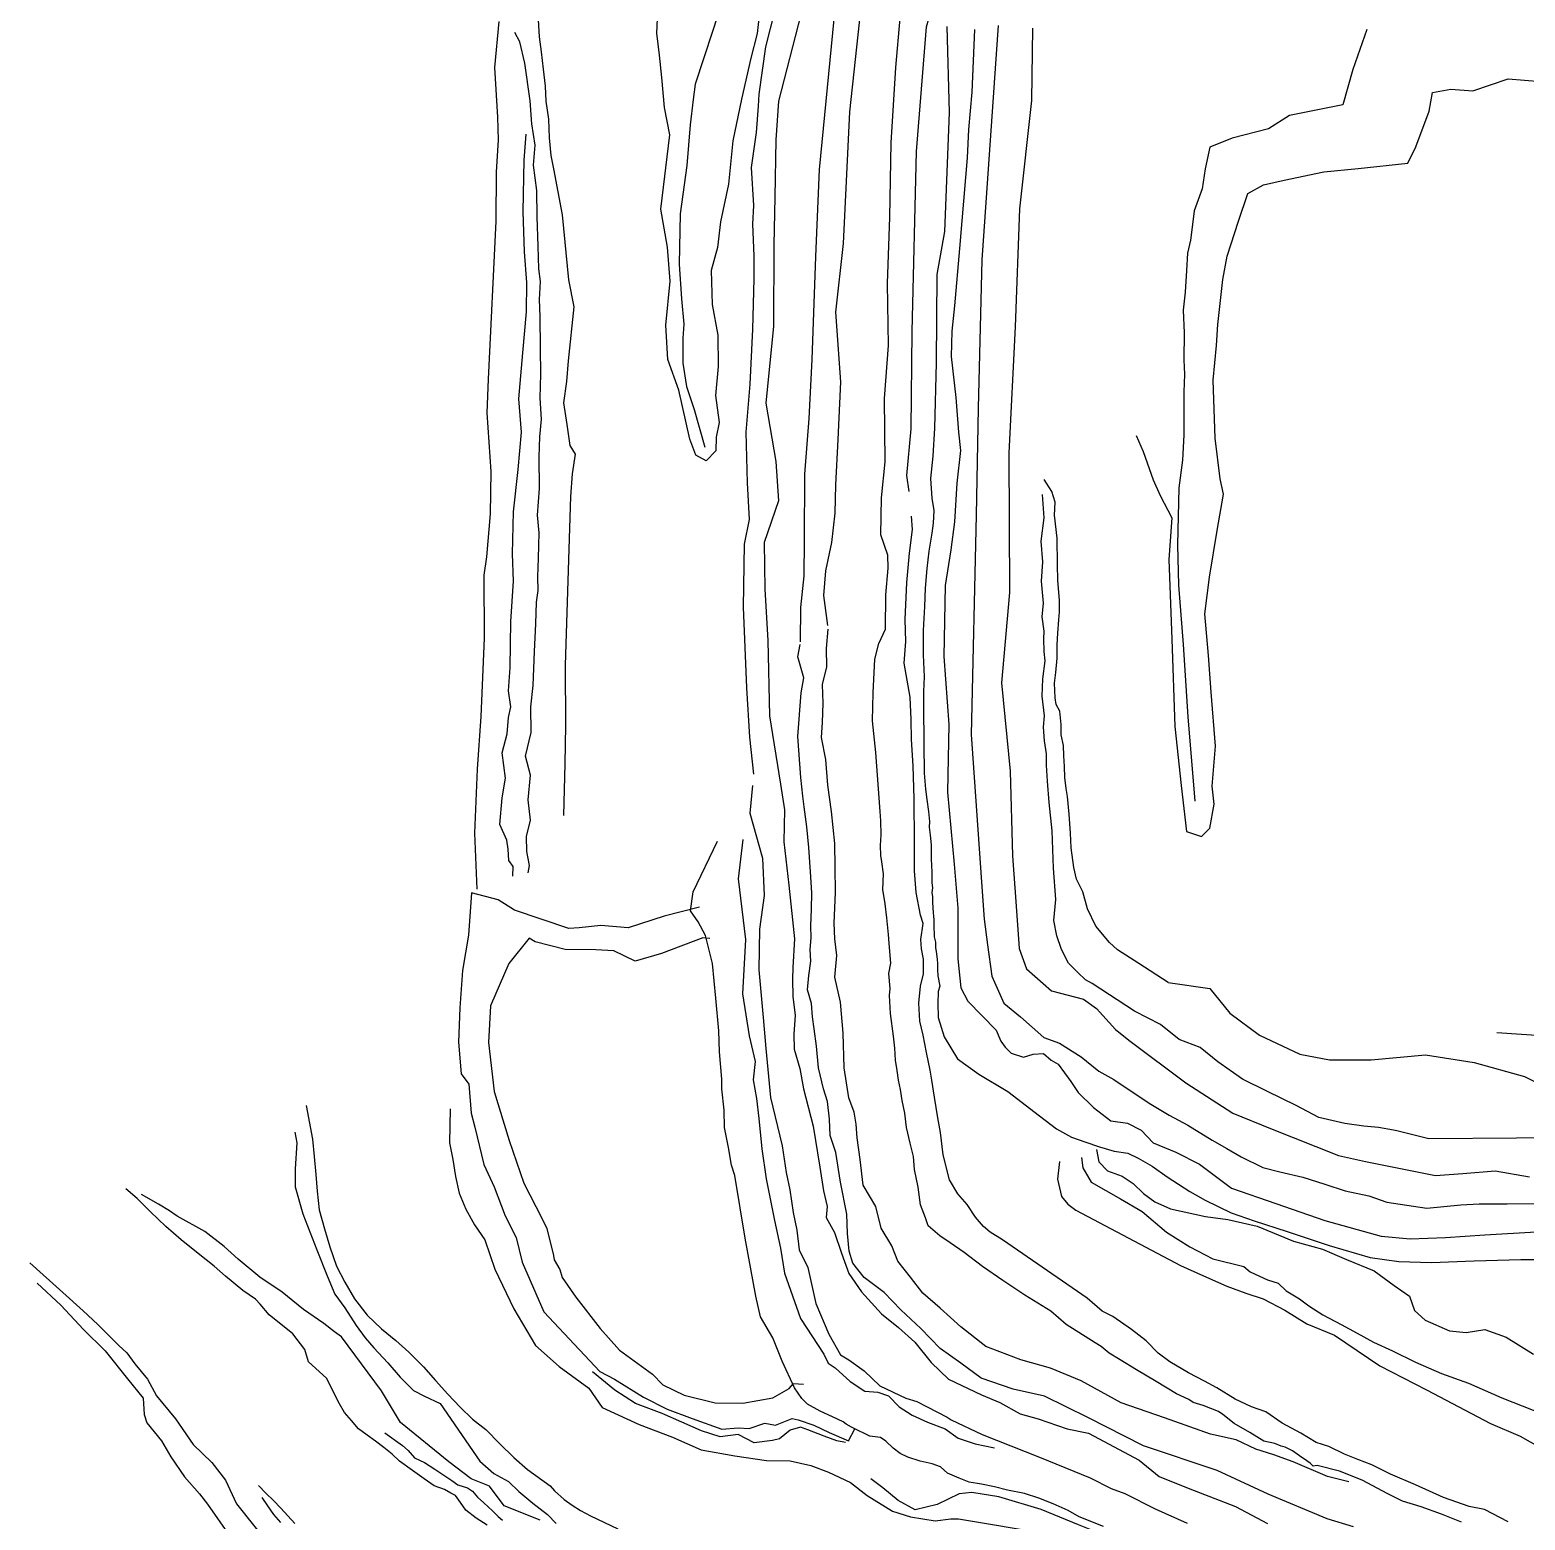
# Model space of a CAD drawing. Extents: x 73536 to 75854, y 478530 to 482386.
# Drawn here: x 74561.4 to 75006.1, y 481515.6 to 481958.7 of the extents above; entities that cross this region are included whole.
import ezdxf

# ---------------------------------------------------------------- set-up
doc = ezdxf.new("R2010")
doc.units = 0

msp = doc.modelspace()

# ---------------------------------------------------------------- linework, layer by layer
at = {"layer": 'TOPO_250913', "color": 30}
for points in [[(74822.913, 481821.458, 1671.279), (74822.211, 481826.167, 1672.224), (74823.471, 481840.048, 1672.467), (74823.788, 481868.988, 1671.625), (74825.049, 481922.507, 1670.744), (74828.044, 481959.568, 1670.458), (74834.319, 481981.877, 1671.215), (74841.133, 482005.976, 1671.062), (74852.155, 482028.669, 1671.799), (74858.206, 482032.352, 1671.764), (74870.46, 482040.84, 1671.348), (74889.14, 482051.588, 1671.849), (74897.725, 482056.384, 1671.549), (74920.355, 482064.326, 1671.725), (74942.63, 482071.906, 1671.555), (74957.298, 482074.325, 1671.344), (74971.518, 482079.874, 1671.419), (74982.429, 482083.99, 1670.477), (75000.402, 482091.556, 1671.084), (75008.59, 482093.732, 1671.372), (75011.702, 482093.74, 1671.739), (75071.977, 482099.975, 1672.784), (75126.186, 482101.593, 1671.995), (75189.231, 482108.308, 1672.1)], [(74772.632, 481983.578, 1729.804), (74764.357, 481958.18, 1728.423), (74759.288, 481942.487, 1728.425), (74758.607, 481937.99, 1728.252), (74757.766, 481930.439, 1727.401), (74756.8, 481918.353, 1726.307), (74754.75, 481904.021, 1725.397), (74754.501, 481889.051, 1724.082), (74755.138, 481878.674, 1723.092), (74755.918, 481871.142, 1722.124), (74755.586, 481866.969, 1721.701), (74755.621, 481859.56, 1721.134), (74756.674, 481852.605, 1719.857), (74758.951, 481845.793, 1719.939), (74762.145, 481834.638, 1716.679)], [(74779.812, 481976.267, 1715.168), (74777.686, 481957.593, 1715.48), (74775.769, 481950.263, 1714.985), (74773.001, 481938.117, 1715.44), (74770.486, 481925.654, 1715.462), (74769.187, 481912.777, 1715.657), (74766.832, 481901.632, 1715.514), (74765.913, 481894.002, 1715.232), (74764.057, 481887.087, 1715.394), (74764.328, 481877.058, 1714.889), (74765.988, 481867.886, 1715.067), (74766.065, 481858.63, 1715.041), (74765.339, 481849.992, 1715.281), (74766.377, 481841.973, 1715.545), (74765.471, 481837.59, 1715.815), (74765.395, 481833.511, 1715.904), (74762.477, 481830.547, 1716.023), (74759.405, 481832.274, 1716.839), (74757.643, 481836.971, 1716.898), (74754.421, 481851.536, 1718.299), (74751.084, 481860.629, 1718.966), (74750.544, 481870.91, 1720.034), (74751.838, 481883.916, 1721.644), (74750.997, 481894.046, 1723.716), (74749.026, 481905.357, 1724.344), (74751.679, 481927.492, 1727.442), (74750.162, 481935.567, 1727.855), (74749.305, 481944.469, 1728.809), (74748.663, 481951.146, 1729.622), (74747.819, 481957.698, 1730.269), (74748.263, 481966.235, 1731.23)], [(74808.951, 481969.152, 1684.548), (74805.147, 481934.27, 1684.2), (74803.249, 481895.136, 1685.878), (74800.958, 481874.709, 1685.067), (74802.498, 481854.012, 1685.495), (74801.651, 481836.923, 1685.344), (74800.982, 481823.459, 1685.524), (74800.812, 481814.985, 1685.865), (74799.83, 481806.265, 1686.527), (74797.994, 481797.846, 1686.848), (74797.461, 481790.525, 1687.548), (74798.626, 481781.575, 1687.658)], [(74776.662, 481737.351, 1714.978), (74775.486, 481748.357, 1716.156), (74774.634, 481763.074, 1715.411), (74773.649, 481787.075, 1715.197), (74773.877, 481805.77, 1715.27), (74775.397, 481813.083, 1715.019), (74774.771, 481824.02, 1715.214), (74774.42, 481839.058, 1713.819), (74775.616, 481853.34, 1714.799), (74776.413, 481869.716, 1715.028), (74776.752, 481884.621, 1714.328), (74776.765, 481891.534, 1714.917), (74776.408, 481900.906, 1713.037), (74776.667, 481906.416, 1715.004), (74775.982, 481917.8, 1715.013), (74777.481, 481928.21, 1714.981), (74778.133, 481935.988, 1714.999), (74778.286, 481939.54, 1714.557), (74780.257, 481953.635, 1714.799), (74783.058, 481964.532, 1714.709)], [(74790.527, 481776.711, 1697.84), (74790.643, 481786.923, 1698.375), (74791.666, 481796.338, 1698.588), (74791.743, 481806.785, 1698.4), (74791.907, 481826.558, 1698.045), (74793.113, 481843.103, 1698.648), (74794.021, 481860.722, 1698.678), (74795.133, 481891.258, 1698.716), (74796.183, 481917.145, 1699.039), (74800.973, 481965.875, 1699.33)], [(74694.444, 481703.215, 1742.172), (74693.718, 481719.879, 1742.586), (74694.495, 481738.903, 1743.596), (74695.649, 481754.491, 1743.943), (74696.638, 481777.798, 1743.424), (74696.519, 481796.546, 1743.995), (74697.292, 481801.995, 1743.926), (74698.341, 481814.753, 1743.339), (74698.542, 481827.401, 1743.552), (74697.427, 481844.866, 1744.007), (74697.804, 481854.859, 1743.686), (74700.07, 481901.835, 1744.827), (74700.193, 481916.386, 1745.277), (74700.796, 481926.024, 1744.875), (74700.594, 481932.729, 1745.215), (74699.701, 481947.467, 1745.052), (74700.994, 481961.193, 1744.498)], [(74712.554, 481961.653, 1729.513), (74712.872, 481956.634, 1729.098), (74713.468, 481952.189, 1728.669), (74714.083, 481947.028, 1728.16), (74714.606, 481941.931, 1727.611), (74714.872, 481937.47, 1727.405), (74715.62, 481932.147, 1726.857), (74715.794, 481926.587, 1726.291), (74716.338, 481921.333, 1725.797), (74717.082, 481917.358, 1724.682), (74719.743, 481903.717, 1723.581), (74721.556, 481884.325, 1721.345), (74723.179, 481876.337, 1720.559), (74721.493, 481860.293, 1718.94), (74720.963, 481854.118, 1718.601), (74720.137, 481847.786, 1718.131), (74721.08, 481841.383, 1717.556), (74722.024, 481835.114, 1716.945), (74723.533, 481832.567, 1716.616), (74722.629, 481826.675, 1717.116), (74722.178, 481819.962, 1717.56), (74720.548, 481769.748, 1716.047), (74720.661, 481751.859, 1716.091), (74720.474, 481740.457, 1716.136), (74720.05, 481725.054, 1716.352)], [(74790.689, 481963.206, 1699.795), (74784.055, 481937.467, 1699.594), (74783.216, 481925.973, 1699.394), (74782.956, 481908.935, 1699.451), (74782.621, 481894.811, 1699.946), (74782.525, 481870.568, 1699.938), (74780.293, 481847.704, 1699.883), (74783.206, 481830.369, 1699.098), (74784.074, 481818.662, 1698.543), (74779.753, 481806.288, 1698.977), (74779.963, 481792.417, 1698.999), (74780.833, 481777.138, 1699.348), (74781.372, 481754.774, 1699.904), (74784.617, 481734.449, 1700.813)], [(74987.146, 481514.96, 1687.455), (74981.247, 481517.36, 1687.382), (74975.146, 481519.56, 1687.089), (74969.646, 481521.26, 1686.788), (74965.212, 481523.397, 1686.68), (74957.646, 481527.46, 1686.821), (74950.846, 481530.16, 1686.614), (74944.271, 481531.811, 1686.838), (74943.058, 481531.675, 1686.93), (74942.148, 481532.513, 1687.052), (74941.123, 481533.279, 1687.051), (74939.009, 481534.728, 1686.959), (74936.905, 481536.222, 1687.177), (74934.757, 481537.34, 1687.328), (74933.512, 481537.563, 1687.34), (74931.615, 481538.357, 1687.333), (74928.361, 481539.11, 1687.547), (74924.187, 481541.613, 1687.323), (74919.567, 481544.367, 1687.269), (74916.215, 481546.992, 1687.539), (74914.906, 481547.934, 1687.543), (74910.285, 481549.726, 1688.1), (74907.395, 481550.576, 1687.381), (74906.038, 481551.515, 1687.337), (74902.368, 481553.174, 1687.449), (74896.303, 481556.781, 1687.849), (74890.509, 481560.279, 1688.085), (74885.652, 481563.313, 1688.127), (74882.343, 481565.281, 1688.069), (74879.948, 481567.181, 1688.085), (74878.248, 481568.281, 1688.096), (74869.569, 481573.783, 1688.152), (74865.048, 481577.781, 1688.185), (74857.266, 481582.467, 1687.336), (74850.716, 481586.895, 1686.994), (74844.688, 481590.988, 1686.881), (74839.279, 481595.135, 1686.315), (74835.135, 481598.003, 1685.367), (74832.036, 481600.126, 1686.251), (74828.528, 481603.128, 1686.43), (74827.785, 481605.501, 1686.569), (74826.228, 481609.342, 1686.156), (74825.583, 481614.612, 1686.328), (74824.49, 481619.882, 1686.33), (74824.191, 481623.678, 1686.399), (74823.218, 481627.685, 1686.438), (74822.137, 481632.299, 1686.141), (74821.607, 481636.605, 1685.991), (74820.854, 481640.384, 1685.807), (74820.334, 481643.685, 1686.048), (74819.72, 481646.381, 1685.914), (74819.33, 481649.309, 1685.653), (74818.87, 481652.382, 1685.452), (74818.601, 481655.881, 1685.443), (74818.203, 481659.51, 1685.429), (74817.378, 481666.267, 1685.33), (74817.041, 481671.557, 1685.306), (74817.265, 481673.703, 1685.422), (74816.856, 481678.165, 1685.831), (74817.399, 481681.222, 1686.376), (74816.903, 481687.086, 1686.28), (74816.796, 481689.708, 1686.336), (74816.234, 481694.629, 1687.406), (74815.8, 481698.864, 1686.728), (74815.106, 481703.076, 1686.438), (74815.3, 481707.804, 1686.048), (74814.737, 481711.3, 1686.447), (74814.497, 481713.201, 1686.685), (74814.391, 481716.231, 1686.373), (74814.616, 481719.385, 1686.241), (74814.418, 481723.497, 1686.208), (74814.265, 481726.273, 1686.294), (74812.987, 481743.869, 1686.802), (74812.011, 481753.292, 1686.764), (74812.144, 481761.594, 1686.571), (74812.723, 481771.539, 1686.816), (74813.909, 481776.274, 1686.622), (74815.858, 481780.52, 1686.575), (74815.907, 481790.74, 1685.751), (74816.66, 481798.604, 1686.157), (74816.598, 481802.547, 1685.789), (74814.463, 481808.548, 1685.251), (74814.706, 481819.515, 1684.846), (74815.728, 481830.238, 1685.454), (74815.584, 481849.115, 1685.142), (74816.767, 481864.843, 1684.713), (74816.404, 481883.263, 1684.414), (74817.147, 481902.979, 1684.485), (74817.5, 481925.119, 1683.829), (74818.893, 481947.525, 1684.507), (74820.255, 481962.197, 1684.264)], [(74709.628, 481708.085, 1729.481), (74709.987, 481710.204, 1729.066), (74709.188, 481714.431, 1729.106), (74709.101, 481718.826, 1729.418), (74710.285, 481723.752, 1729.192), (74709.578, 481729.766, 1728.976), (74710.294, 481737.059, 1729.149), (74708.769, 481742.723, 1728.545), (74710.513, 481749.799, 1729.966), (74710.351, 481757.418, 1729.912), (74711.056, 481763.703, 1730.068), (74711.476, 481773.844, 1730.073), (74711.844, 481782.071, 1730.663), (74712.095, 481788.566, 1730.361), (74712.51, 481792.023, 1729.982), (74712.462, 481796.09, 1730.024), (74712.609, 481801.58, 1729.884), (74712.815, 481809.169, 1729.843), (74712.334, 481814.35, 1729.988), (74712.934, 481822.336, 1730.176), (74712.852, 481831.741, 1729.777), (74713.072, 481837.671, 1729.387), (74713.583, 481842.972, 1729.103), (74713.171, 481849.224, 1729.599), (74713.344, 481856.306, 1729.297), (74713.23, 481864.072, 1729.484), (74713.136, 481873.482, 1729.725), (74712.943, 481878.492, 1730.118), (74713.243, 481883.9, 1730.764), (74712.774, 481887.648, 1730.748), (74712.57, 481894.35, 1730.829), (74712.216, 481903.108, 1731.499), (74712.204, 481910.938, 1731.315), (74711.123, 481918.49, 1731.304), (74711.701, 481924.418, 1732.307), (74710.679, 481930.699, 1732.383), (74710.173, 481937.613, 1732.454), (74708.544, 481948.814, 1733.121), (74707.07, 481955.076, 1734.38), (74705.641, 481957.941, 1734.605)], [(74834.055, 481959.686, 1670.266), (74834.745, 481934.127, 1669.767), (74833.395, 481898.689, 1669.161), (74831.083, 481885.963, 1670.029), (74830.959, 481859.674, 1669.982), (74830.394, 481840.237, 1669.754), (74829.962, 481831.977, 1669.592), (74829.279, 481825.329, 1669.778), (74829.64, 481819.47, 1670.616), (74830.209, 481815.741, 1671.824), (74830.007, 481812.039, 1671.496), (74829.587, 481809.004, 1671.223), (74828.697, 481803.642, 1670.782), (74828.1, 481798.586, 1671.227), (74827.691, 481792.688, 1671.042), (74827.474, 481787.269, 1671.007), (74827.043, 481780.128, 1670.895), (74827.033, 481772.897, 1670.924), (74827.394, 481766.309, 1670.633), (74827.189, 481762.013, 1670.524), (74827.193, 481755.297, 1670.527), (74827.263, 481748.661, 1670.976), (74827.258, 481743.606, 1670.702), (74827.332, 481740.41, 1670.739), (74827.363, 481737.648, 1670.529), (74827.725, 481732.966, 1670.313), (74828.147, 481729.883, 1670.267), (74828.603, 481726.266, 1670.43), (74828.899, 481723.31, 1670.642), (74828.855, 481721.642, 1670.546), (74829.108, 481719.215, 1670.434), (74829.388, 481716.414, 1670.57), (74829.43, 481713.792, 1670.636), (74829.464, 481712.166, 1670.369), (74829.507, 481710.351, 1670.347), (74829.63, 481708.183, 1670.337), (74829.608, 481706.52, 1670.376), (74829.601, 481705.068, 1670.241), (74829.8, 481703.586, 1670.315), (74829.661, 481702.169, 1670.492), (74829.804, 481700.939, 1670.498), (74829.85, 481699.412, 1670.723), (74829.932, 481697.524, 1670.828), (74829.997, 481696.31, 1670.75), (74830.107, 481695.045, 1670.635), (74830.184, 481694.138, 1670.484), (74830.245, 481692.561, 1670.522), (74830.376, 481688.996, 1670.687), (74830.714, 481687.42, 1670.782), (74830.769, 481685.742, 1670.717), (74830.917, 481684.687, 1670.613), (74831.178, 481682.409, 1670.668), (74831.273, 481681.025, 1670.6), (74831.297, 481679.197, 1670.579), (74831.419, 481677.476, 1670.516), (74832.027, 481674.326, 1670.687), (74831.492, 481672.736, 1670.672), (74831.441, 481669.16, 1670.611), (74831.5, 481665.006, 1670.692), (74833.331, 481659.256, 1670.385), (74837.296, 481652.799, 1670.78), (74843.585, 481648.247, 1670.847), (74852.209, 481643.065, 1671.068), (74861.648, 481635.82, 1671.6), (74866.749, 481631.979, 1672.139), (74871.183, 481629.491, 1672.234), (74875.133, 481628.11, 1673.022), (74879.503, 481626.604, 1673.262), (74883.899, 481625.337, 1673.074), (74887.885, 481624.682, 1673.094), (74891.036, 481623.24, 1672.517), (74895.153, 481620.799, 1672.194), (74899.59, 481617.712, 1672.009), (74906.393, 481613.315, 1671.566), (74910.962, 481610.706, 1671.286), (74918.683, 481606.921, 1671.044), (74925.528, 481604.566, 1671.095), (74935.315, 481601.441, 1670.579), (74947.822, 481597.248, 1670.73), (74959.952, 481593.669, 1670.969), (74968.491, 481592.46, 1670.199), (74978.201, 481592.179, 1670.379), (74990.962, 481592.684, 1670.356), (75004.784, 481593.052, 1669.834), (75020.437, 481593.122, 1669.941)], [(74842.318, 481958.817, 1654.408), (74841.523, 481940.173, 1654.305), (74840.53, 481929.105, 1654.219), (74840.104, 481920.662, 1654.264), (74838.538, 481901.922, 1654.679), (74837.912, 481893.724, 1654.579), (74836.352, 481876.649, 1654.719), (74835.618, 481869.138, 1654.478), (74835.356, 481861.615, 1654.359), (74836.737, 481849.422, 1652.555), (74837.607, 481839.033, 1651.507), (74838.141, 481833.658, 1651.598), (74837.049, 481823.911, 1653.062), (74836.41, 481812.431, 1653.312), (74835.332, 481804.08, 1653.933), (74833.554, 481793.482, 1654.882), (74833.161, 481772.418, 1655.855), (74834.682, 481752.164, 1656.109), (74834.337, 481732.022, 1656.13), (74836.232, 481710.642, 1655.891), (74837.337, 481697.522, 1655.759), (74837.35, 481682.512, 1655.627), (74838.298, 481673.842, 1655.534), (74840.354, 481669.895, 1655.418), (74848.756, 481661.32, 1655.58), (74850.18, 481658.016, 1655.586), (74851.475, 481656.233, 1655.542), (74853.217, 481654.411, 1655.425), (74856.913, 481653.226, 1655.487), (74859.805, 481654.182, 1655.164), (74862.816, 481654.311, 1655.127), (74865.105, 481652.405, 1655.136), (74867.198, 481651.193, 1655.282), (74870.943, 481646.036, 1655.293), (74873.136, 481642.788, 1655.704), (74877.68, 481638.294, 1655.734), (74882.878, 481634.281, 1655.371), (74887.8, 481633.624, 1655.312), (74891.924, 481631.597, 1655.963), (74895.474, 481627.759, 1655.449), (74902.247, 481624.98, 1655.085), (74909.202, 481621.411, 1654.818), (74918.771, 481614.302, 1654.113), (74931.899, 481609.763, 1654.578), (74946.477, 481604.68, 1654.678), (74963.307, 481600.079, 1655.3), (74971.909, 481599.195, 1655.249), (74982.425, 481599.607, 1655.855), (74994.133, 481600.406, 1655.635), (75022.983, 481602.091, 1654.983)], [(74849.355, 481959.954, 1654.647), (74844.461, 481890.311, 1654.762), (74843.448, 481846.204, 1650.514), (74842.777, 481814.406, 1653.17), (74841.377, 481749.206, 1656.099), (74844.614, 481702.478, 1655.848), (74845.201, 481694.243, 1655.897), (74846.209, 481686.662, 1655.612), (74847.511, 481677.349, 1654.601), (74851.012, 481669.334, 1654.4), (74855.974, 481665.277, 1654.435), (74862.907, 481659.098, 1654.561), (74867.631, 481657.459, 1654.643), (74874.032, 481653.333, 1654.549), (74879.32, 481649.069, 1654.919), (74883.745, 481646.616, 1654.381), (74894.242, 481639.618, 1654.028), (74900.239, 481636.026, 1654.192), (74905.774, 481633.074, 1653.943), (74912.979, 481628.572, 1654.113), (74917.325, 481626.098, 1654.125), (74921.672, 481623.625, 1653.641), (74928.078, 481620.425, 1653.471), (74933.134, 481619.141, 1653.545), (74939.944, 481617.606, 1653.557), (74946.54, 481615.498, 1653.755), (74952.561, 481613.489, 1654.196), (74959.564, 481612.062, 1653.91), (74964.987, 481610.148, 1654.285), (74976.877, 481608.33, 1653.71), (74986.913, 481609.365, 1653.881), (74992.384, 481609.646, 1653.266), (75000.744, 481609.687, 1653.399), (75014.841, 481609.72, 1653.129)], [(74859.588, 481959.147, 1639.891), (74859.292, 481937.707, 1639.794), (74855.686, 481905.44, 1640.454), (74854.385, 481870.397, 1639.911), (74852.578, 481832.906, 1639.737), (74852.741, 481791.428, 1639.382), (74850.377, 481764.506, 1639.427), (74852.947, 481738.244, 1640.561), (74853.587, 481713.122, 1639.857), (74854.679, 481698.178, 1640.069), (74855.621, 481685.563, 1640.96), (74857.776, 481679.478, 1640.121), (74865.195, 481672.998, 1640.32), (74874.78, 481670.474, 1640.476), (74878.619, 481667.723, 1640.119), (74884.278, 481661.451, 1639.5), (74888.623, 481658.032, 1639.159), (74905.137, 481645.613, 1639.283), (74919.139, 481636.604, 1638.748), (74930.356, 481632.063, 1638.721), (74950.529, 481623.97, 1638.926), (74958.637, 481622.196, 1639.008), (74979.391, 481618.068, 1640.93), (74987.536, 481618.704, 1640.706), (74997.121, 481619.435, 1640.569), (75007.381, 481617.713, 1641.11)], [(74959.02, 481958.795, 1642.277), (74954.806, 481946.883, 1640.023), (74951.888, 481936.377, 1640.085), (74936.04, 481933.172, 1640.269), (74929.762, 481929.302, 1641.407), (74918.938, 481926.454, 1640.544), (74912.31, 481923.829, 1639.438), (74910.886, 481917.385, 1638.872), (74910.023, 481911.443, 1638.878), (74908.805, 481908.11, 1639.173), (74907.655, 481904.876, 1639.057), (74907.156, 481900.847, 1639.007), (74906.609, 481896.147, 1638.933), (74905.718, 481892.247, 1638.82), (74905.398, 481887.104, 1638.798), (74904.952, 481880.734, 1638.754), (74904.364, 481875.362, 1638.671), (74904.702, 481868.56, 1638.721), (74904.611, 481860.547, 1638.747), (74904.747, 481856.199, 1638.514), (74904.541, 481851.022, 1638.031), (74904.57, 481838.304, 1639.199), (74904.174, 481830.763, 1639.276), (74903.087, 481822.513, 1638.126), (74902.741, 481805.62, 1635.618), (74902.988, 481793.538, 1634.193), (74904.353, 481775.985, 1632.806), (74905.812, 481754.452, 1631.709), (74907.885, 481729.402, 1629.81)], [(74890.371, 481838.052, 1638.702), (74892.442, 481833.33, 1638.412), (74893.644, 481829.909, 1638.179), (74895.494, 481824.934, 1638.012), (74897.549, 481820.278, 1637.559), (74901.046, 481813.564, 1636.566), (74900.136, 481801.233, 1637.27), (74900.999, 481777.577, 1635.101), (74901.862, 481751.533, 1632.986), (74903.803, 481733.98, 1631.816), (74905.355, 481720.308, 1630.42), (74909.791, 481718.858, 1628.629), (74912.27, 481721.369, 1626.116), (74913.639, 481728.435, 1626.152), (74913.004, 481733.817, 1625.189), (74914.022, 481745.688, 1624.709), (74912.702, 481761.783, 1624.986), (74911.906, 481772.686, 1624.967), (74910.866, 481785.012, 1625.101), (74912.2, 481796, 1624.834), (74914.465, 481809.807, 1624.343), (74916.341, 481820.687, 1624.195), (74915.337, 481825.201, 1624.069), (74913.887, 481837.265, 1624.062), (74913.324, 481854.491, 1624.111), (74914.316, 481864.85, 1624.246), (74914.686, 481871.102, 1624.139), (74915.597, 481879.137, 1623.968), (74916.194, 481884.444, 1624.215), (74917.496, 481891.429, 1623.376), (74920.878, 481901.788, 1623.461), (74923.626, 481910.032, 1623.528), (74928.277, 481912.569, 1623.57), (74934.393, 481914.012, 1623.618), (74946.184, 481916.491, 1624.569), (74956.426, 481917.492, 1624.66), (74971.214, 481919.065, 1624.792), (74973.615, 481923.951, 1624.301), (74977.507, 481934.524, 1624.464), (74978.542, 481940.088, 1624.233), (74984.022, 481941.055, 1624.436), (74990.542, 481940.593, 1624.751), (75001.048, 481944.156, 1624.72), (75015.658, 481942.893, 1624.83)], [(74704.977, 481707.076, 1730.107), (74705.128, 481709.89, 1730.127), (74703.847, 481711.685, 1730.136), (74703.65, 481715.047, 1730.158), (74703.284, 481717.789, 1730.176), (74701.158, 481722.451, 1730.202), (74701.825, 481730.305, 1730.491), (74702.801, 481736.234, 1730.15), (74701.817, 481743.737, 1730.888), (74703.342, 481749.356, 1730.896), (74703.747, 481754.286, 1731.078), (74704.477, 481757.382, 1731.249), (74703.722, 481762.139, 1731.601), (74704.184, 481769.087, 1731.49), (74704.442, 481782.741, 1731.688), (74705.211, 481794.804, 1731.46), (74704.952, 481802.891, 1731.481), (74705.245, 481815.427, 1731.375), (74706.655, 481827.998, 1730.999), (74707.573, 481839.058, 1730.391), (74706.838, 481848.968, 1730.69), (74707.984, 481862.686, 1730.918), (74709.043, 481874.825, 1731.205), (74709.228, 481883.555, 1731.161), (74708.504, 481892.705, 1731.446), (74708.1, 481904.683, 1731.981), (74708.399, 481919.984, 1732.674), (74709.006, 481927.696, 1733.128)], [(74899.894, 481675.418, 1626.855), (74891.181, 481681.104, 1627.562), (74884.856, 481685.169, 1627.296), (74882.512, 481687.311, 1627.033), (74878.452, 481692.238, 1627.11), (74875.918, 481697.345, 1627.576), (74874.58, 481702.419, 1627.607), (74872.708, 481706.198, 1627.976), (74871.879, 481709.655, 1628.42), (74871.084, 481715.485, 1628.725), (74870.856, 481719.807, 1628.973), (74870.437, 481725.519, 1629.069), (74869.966, 481730.736, 1630.107), (74869.567, 481733.171, 1630.153), (74869.223, 481736.356, 1630.213), (74869.103, 481739.623, 1630.242), (74868.94, 481742.882, 1630.271), (74868.804, 481745.955, 1630.298), (74868.086, 481749.041, 1630.326), (74868.144, 481752.11, 1630.353), (74867.73, 481756.143, 1630.389), (74866.567, 481758.147, 1630.478), (74866.316, 481760.124, 1630.787), (74866.072, 481764.405, 1631.037), (74866.473, 481767.589, 1631.57), (74866.884, 481771.833, 1631.864), (74866.865, 481775.822, 1632.313), (74867.073, 481779.29, 1632.863), (74867.432, 481783.287, 1633.373), (74867.628, 481785.639, 1633.567), (74867.576, 481789.042, 1634.167), (74867.137, 481795.11, 1634.752), (74867.055, 481799.641, 1635.323), (74866.922, 481807.555, 1636.146), (74866.093, 481814.36, 1637.167), (74866.285, 481818.295, 1637.67), (74865.293, 481821.402, 1638.126), (74863.07, 481825.001, 1638.876)], [(75055.643, 481629.572, 1638.846), (74977.458, 481628.994, 1640), (74967.964, 481631.385, 1639.191), (74966.976, 481631.519, 1638.71), (74962.438, 481632.369, 1638.857), (74958.103, 481632.753, 1638.904), (74952.45, 481633.575, 1638.577), (74944.68, 481635.35, 1637.943), (74938.021, 481638.885, 1638.837), (74929.496, 481643.063, 1638.838), (74922.041, 481646.693, 1639.079), (74914.716, 481651.827, 1638.808), (74909.404, 481656.098, 1639.275), (74903.177, 481658.51, 1639.071), (74897.667, 481662.998, 1638.788), (74889.879, 481666.905, 1639.592), (74877.348, 481675.175, 1640.192), (74875.36, 481676.262, 1640.15), (74873.053, 481678.38, 1640.047), (74870.325, 481681.244, 1639.983), (74868.208, 481685.256, 1639.828), (74866.803, 481689.284, 1639.399), (74865.874, 481693.927, 1639.017), (74866.521, 481700.093, 1639.907), (74865.857, 481709.429, 1639.865), (74865.413, 481720.524, 1639.815), (74864.485, 481728.994, 1639.777), (74864.004, 481735.29, 1639.749), (74863.717, 481740.031, 1639.728), (74863.761, 481743.448, 1639.713), (74863.133, 481747.321, 1639.695), (74862.855, 481751.34, 1639.315), (74863.171, 481754.752, 1639.165), (74862.455, 481760.594, 1638.02), (74862.684, 481765.712, 1639.262), (74863.368, 481771.117, 1639.112), (74863.053, 481773.837, 1639.144), (74862.979, 481777.627, 1639.558), (74863.007, 481779.931, 1639.484), (74862.457, 481784.149, 1639.639), (74862.862, 481788.237, 1639.305), (74862.247, 481794.746, 1639.452), (74862.623, 481800.561, 1639.038), (74862.184, 481806.628, 1639.394), (74862.998, 481813.583, 1639.262), (74862.587, 481820.541, 1639.257)], [(75001.033, 481515.07, 1687.443), (74994.01, 481518.738, 1686.748), (74989.416, 481519.68, 1686.142), (74981.789, 481522.36, 1685.164), (74973.445, 481526.078, 1684.24), (74966.063, 481529.302, 1683.41), (74960.502, 481532.094, 1682.607), (74956.311, 481533.659, 1681.934), (74952.406, 481535.24, 1681.347), (74947.68, 481537.523, 1680.704), (74943.89, 481538.72, 1680.227), (74939.379, 481541.512, 1679.804), (74933.786, 481544.407, 1679.136), (74928.969, 481547.839, 1678.55), (74924.705, 481549.271, 1678.231), (74919.849, 481551.574, 1677.695), (74914.347, 481554.951, 1677.001), (74910.724, 481556.939, 1676.474), (74905.955, 481559.435, 1675.932), (74900.458, 481562.671, 1675.467), (74896.936, 481565.288, 1675.131), (74893.412, 481568.868, 1674.845), (74889.022, 481572.328, 1674.409), (74883.488, 481576.115, 1673.88), (74880.283, 481577.766, 1673.716), (74875.865, 481581.602, 1673.454), (74850.642, 481598.969, 1672.97), (74847.003, 481601.232, 1672.947), (74845.047, 481602.93, 1672.815), (74842.669, 481605.688, 1672.653), (74840.135, 481609.44, 1672.508), (74837.355, 481612.66, 1672.205), (74834.885, 481616.822, 1671.814), (74833.019, 481624.221, 1671.364), (74832.227, 481630.892, 1671.104), (74831.432, 481635.254, 1671.096), (74830.46, 481641.359, 1671.056), (74829.597, 481646.448, 1671.084), (74829.111, 481649.35, 1671.057), (74828.046, 481654.594, 1671.199), (74827.019, 481659.809, 1671.304), (74826.063, 481663.975, 1671.529), (74825.726, 481669.267, 1671.388), (74826.224, 481674.321, 1671.121), (74827.176, 481678.008, 1671.109), (74827.187, 481682.422, 1671.266), (74826.579, 481685.418, 1671.474), (74826.406, 481688.226, 1671.485), (74827.06, 481693.012, 1671.793), (74826.303, 481695.506, 1671.178), (74824.993, 481702.187, 1671.123), (74824.487, 481708.641, 1671.098), (74824.445, 481717.142, 1671.269), (74824.385, 481730.087, 1671.095), (74824.094, 481739.825, 1671.16), (74823.622, 481747.666, 1671.128), (74823.483, 481753.611, 1671.33), (74823.197, 481760.284, 1671.541), (74821.413, 481770.413, 1671.331), (74821.95, 481776.841, 1671.63), (74821.697, 481783.396, 1672.275), (74822.214, 481794.35, 1672.248), (74822.957, 481803.12, 1671.821), (74823.927, 481810.085, 1671.374), (74823.583, 481814.101, 1671.681)], [(74953.692, 481527.013, 1687.143), (74947.29, 481528.541, 1686.93), (74937.1, 481532.918, 1687.117), (74931.349, 481535.03, 1687.466), (74925.985, 481536.713, 1687.956), (74920.173, 481539.452, 1687.909), (74912.51, 481541.185, 1687.464), (74898.826, 481545.992, 1687.518), (74885.939, 481550.52, 1687.565), (74874.031, 481557.041, 1688.021), (74864.932, 481560.75, 1688.06), (74856.066, 481563.267, 1687.722), (74845.698, 481567.236, 1687.534), (74838.259, 481573.123, 1687.521), (74832.087, 481578.644, 1687.293), (74826.97, 481583.063, 1686.968), (74823.265, 481587.809, 1687.066), (74819.56, 481592.555, 1686.74), (74817.767, 481597.119, 1686.931), (74814.518, 481602.439, 1686.353), (74812.955, 481608.81, 1686.546), (74809.242, 481615.233, 1686.352), (74808.342, 481622.812, 1686.347), (74807.476, 481629.274, 1686.366), (74807.13, 481633.29, 1686.228), (74806.575, 481636.853, 1685.983), (74804.955, 481641.119, 1685.799), (74803.571, 481650.075, 1685.637), (74803.248, 481660.43, 1686.015), (74802.454, 481669.613, 1686.073), (74800.794, 481676.992, 1686.311), (74801.386, 481683.476, 1686.063), (74800.787, 481688.422, 1685.803), (74800.627, 481693.048, 1685.78), (74801.022, 481702.231, 1686.478), (74800.913, 481709.768, 1686.149), (74800.739, 481716.753, 1686.273), (74799.748, 481726.276, 1686.544), (74798.716, 481734.152, 1686.479), (74798.156, 481741.741, 1686.612), (74796.78, 481748.27, 1686.575), (74797.127, 481752.726, 1686.828), (74797.293, 481758.502, 1686.594), (74797.141, 481764.081, 1686.772), (74798.442, 481769.323, 1687.017), (74798.282, 481774.734, 1687.269), (74798.821, 481780.472, 1687.608)], [(74955.036, 481513.638, 1700.36), (74947.177, 481516.032, 1700.398), (74929.694, 481523.334, 1700.317), (74914.458, 481530.347, 1700.425), (74892.605, 481537.68, 1700.446), (74875.993, 481546.148, 1698.922), (74863.144, 481552.511, 1700.089), (74853.849, 481554.588, 1700.533), (74844.314, 481557.838, 1699.66), (74838.222, 481562.241, 1699.818), (74832.131, 481566.645, 1699.59), (74826.411, 481572.585, 1699.75), (74820.426, 481578.101, 1699.779), (74815.48, 481583.311, 1700), (74809.487, 481587.725, 1699.858), (74806.126, 481591.965, 1699.69), (74805.019, 481595.554, 1699.895), (74804.507, 481600.856, 1699.913), (74804.369, 481606.534, 1699.843), (74802.436, 481616.116, 1700.062), (74801.041, 481624.899, 1699.879), (74799.411, 481630.003, 1700.112), (74799.225, 481634.848, 1700.212), (74798.587, 481640.106, 1699.804), (74797.405, 481643.802, 1700.143), (74795.964, 481650.071, 1700.143), (74795.333, 481656.492, 1699.672), (74794.614, 481661.663, 1699.446), (74794.111, 481665.282, 1699.2), (74793.841, 481669.211, 1698.927), (74792.685, 481673.311, 1698.977), (74793.086, 481677.564, 1699.056), (74793.646, 481681.783, 1698.837), (74793.442, 481685.273, 1698.582), (74793.777, 481688.746, 1698.817), (74793.646, 481692.319, 1698.771), (74793.867, 481697.29, 1699.049), (74793.96, 481702.111, 1699.002), (74793.573, 481708.354, 1698.992), (74793.051, 481715.637, 1699.614), (74792.426, 481721.769, 1699.788), (74791.628, 481727.69, 1699.341), (74791.241, 481730.869, 1699.706), (74790.626, 481736.397, 1700.052), (74789.763, 481748.572, 1699.657), (74790.769, 481761.616, 1698.714), (74791.531, 481766.046, 1698.756), (74789.742, 481772.323, 1698.021), (74790.526, 481775.958, 1697.654)], [(74776.276, 481734.019, 1714.46), (74775.546, 481725.774, 1714.176), (74779.248, 481712.43, 1716.308), (74779.723, 481701.34, 1716.123), (74778.34, 481691.261, 1715.8), (74778.146, 481679.21, 1715.085), (74779.44, 481665.066, 1715.177), (74780.284, 481655.826, 1715.497), (74781.633, 481641.234, 1715.895), (74785.109, 481626.938, 1716.327), (74786.352, 481619, 1716.309), (74787.45, 481613.793, 1715.884), (74788.358, 481607.039, 1716.297), (74789.465, 481601.792, 1716.256), (74790.211, 481595.943, 1715.722), (74792.741, 481590.71, 1715.919), (74795.164, 481580.005, 1716.182), (74798.994, 481570.875, 1715.899), (74802.455, 481564.726, 1716.175), (74804.964, 481563.305, 1716.001), (74809.464, 481560.005, 1716.155), (74814.144, 481555.575, 1716.092), (74821.864, 481551.905, 1716.697), (74825.213, 481550.899, 1717.267), (74834.213, 481546.222, 1717.267), (74835.41, 481545.416, 1717.135), (74844.567, 481541.062, 1717.401), (74861.64, 481534.299, 1716.787), (74876.688, 481528.171, 1716.395), (74882.934, 481524.963, 1716.14), (74887.057, 481523.552, 1715.923), (74896.028, 481518.929, 1716.281), (74905.534, 481514.663, 1715.934)], [(74784.617, 481734.449, 1700.813), (74785.807, 481726.814, 1700.459), (74785.637, 481717.296, 1700.303), (74787.119, 481704.371, 1699.637), (74788.839, 481688.395, 1702.074), (74788.337, 481679.916, 1700.085), (74788.231, 481676.443, 1699.449), (74788.337, 481671.181, 1699.778), (74788.968, 481665.709, 1700.073), (74788.547, 481660.079, 1700.573), (74788.652, 481655.605, 1700.969), (74790.336, 481649.922, 1700.957), (74791.456, 481643.824, 1701.167), (74794.314, 481632.74, 1701.108), (74796.3, 481620.558, 1700.941), (74797.389, 481613.539, 1700.908), (74798.479, 481608.849, 1700.934), (74798.194, 481605.548, 1701.087), (74800.643, 481601.116, 1701.539), (74802.797, 481595.025, 1701.087), (74804.91, 481588.897, 1700.673), (74808.758, 481583.469, 1699.543), (74814.644, 481576.908, 1700.926), (74819.722, 481572.838, 1700.868), (74824.585, 481568.471, 1700.44), (74829.485, 481562.451, 1700.236), (74834.567, 481557.534, 1700.084), (74844.444, 481552.812, 1700.073), (74849.818, 481550.559, 1699.954), (74855.948, 481547.242, 1700.086), (74861.299, 481545.747, 1700.275), (74869.851, 481542.769, 1700.333), (74876.186, 481541.448, 1700.138), (74891.333, 481533.463, 1700.252), (74897.287, 481528.591, 1700.262), (74905.833, 481525.063, 1700.273), (74919.934, 481519.663, 1700.292), (74929.434, 481514.563, 1700.349)], [(74880.672, 481513.724, 1726.172), (74873.482, 481516.547, 1727.011), (74870.167, 481518.493, 1726.958), (74865.726, 481520.442, 1727.609), (74861.418, 481522.107, 1727.642), (74857.234, 481523.558, 1727.87), (74852.18, 481524.516, 1729.267), (74848.25, 481525.496, 1730.023), (74844.423, 481526.28, 1730.439), (74840.708, 481526.859, 1731.068), (74837.764, 481528.116, 1731.03), (74834.311, 481529.523, 1731.637), (74832.191, 481531.418, 1731.251), (74829.765, 481532.372, 1731.26), (74826.154, 481533.09, 1731.73), (74822.538, 481534.28, 1732.048), (74820.235, 481535.398, 1732.33), (74818.114, 481536.99, 1731.855), (74815.971, 481539.114, 1731.652), (74814.371, 481540.17, 1732.001), (74811.231, 481540.544, 1731.35), (74809.64, 481541.393, 1731.325), (74807.899, 481542.117, 1731.135), (74805.783, 481543.293, 1731.532), (74804.193, 481544.14, 1731.985), (74803.28, 481544.785, 1731.888), (74800.059, 481546.352, 1731.738), (74796.422, 481548.045, 1731.481), (74792.68, 481550.059, 1731.168), (74790.993, 481551.818, 1730.566), (74788.762, 481554.916, 1730.702), (74785.093, 481562.867, 1730.593), (74782.335, 481569.798, 1729.848), (74778.729, 481576.057, 1730.033), (74777.252, 481582.177, 1729.936), (74774.158, 481599.459, 1730.289), (74771.025, 481618.106, 1729.924), (74770.085, 481621.105, 1728.857), (74769.125, 481626.389, 1728.492), (74767.973, 481632.315, 1729.508), (74767.911, 481637.535, 1729.181), (74767.199, 481643.797, 1729.338), (74767.133, 481646.722, 1729.349), (74766.452, 481654.869, 1729.382), (74766.294, 481661.128, 1729.118), (74765.367, 481670.792, 1729.625), (74764.381, 481681.109, 1729.065), (74762.351, 481689.469, 1729.701), (74760.095, 481693.507, 1730.345), (74757.874, 481696.713, 1729.413), (74758.661, 481702.4, 1726.364), (74765.857, 481717.457, 1718.786)], [(74773.412, 481717.997, 1717.371), (74772.064, 481706.267, 1716.726), (74774.175, 481688.211, 1716.537), (74773.32, 481672.078, 1717.286), (74775.263, 481659.609, 1716.81), (74777.12, 481651.938, 1716.482), (74776.521, 481646.512, 1716.799), (74777.495, 481640.946, 1716.467), (74778.226, 481635.061, 1716.439), (74779.047, 481625.987, 1716.406), (74780.352, 481617.034, 1716.707), (74782.882, 481604.72, 1716.909), (74784.603, 481596.488, 1717.088), (74785.801, 481589.016, 1716.856), (74790.568, 481575.562, 1716.599), (74797.517, 481564.963, 1716.747), (74798.838, 481562.244, 1716.79), (74800.925, 481560.911, 1716.59), (74805.355, 481556.777, 1716.731), (74809.72, 481553.919, 1716.625), (74813.619, 481553.683, 1717.312), (74816.784, 481552.6, 1717.4), (74819.957, 481549.301, 1716.961), (74823.765, 481546.795, 1717.084), (74828.3, 481544.689, 1717.117), (74833.637, 481542.797, 1716.999), (74837.439, 481539.97, 1717.066), (74842.502, 481538.318, 1717.033), (74848.272, 481537.084, 1716.942)], [(74760.574, 481697.891, 1733.419), (74750.025, 481695.174, 1734.084), (74739.345, 481691.733, 1734.027), (74731.146, 481692.433, 1734.005), (74724.707, 481691.732, 1734.267), (74721.713, 481691.527, 1734.434), (74705.474, 481696.94, 1735.121), (74700.646, 481700.033, 1737.998), (74692.705, 481702.146, 1744.833), (74691.84, 481689.479, 1745.279), (74690.045, 481679.033, 1744.843), (74689.291, 481667.963, 1743.159), (74688.863, 481657.726, 1743.296), (74689.695, 481648.298, 1743.423), (74691.945, 481645.233, 1743.474), (74692.673, 481636.556, 1743.59), (74693.746, 481632.433, 1743.647), (74696.445, 481621.333, 1742.563), (74699.492, 481614.698, 1742.535), (74702.746, 481606.033, 1742.83), (74706.045, 481599.633, 1743.588), (74707.822, 481592.337, 1742.767), (74714.25, 481577.558, 1741.74), (74730.945, 481559.833, 1741.914), (74735.246, 481557.533, 1740.918), (74743.918, 481552.136, 1741.022), (74750.951, 481548.558, 1739.864), (74758.351, 481545.858, 1738.858), (74767.195, 481542.69, 1738.282), (74772.022, 481543.063, 1740.041), (74775.326, 481542.894, 1739.643), (74779.951, 481544.458, 1739.394), (74783.151, 481543.858, 1739.386), (74788.086, 481545.849, 1739.258), (74789.922, 481545.463, 1737.654), (74794.579, 481543.879, 1736.097), (74799.062, 481541.63, 1735.866), (74804.872, 481539.148, 1734.943), (74806.732, 481542.766, 1734.42)], [(74763.634, 481688.527, 1730.629), (74761.523, 481688.774, 1730.763), (74749.191, 481684.045, 1730.754), (74741.445, 481681.833, 1731.094), (74735.045, 481684.833, 1731.324), (74729.713, 481685.164, 1731.42), (74720.545, 481685.233, 1731.626), (74711.646, 481687.533, 1731.818), (74709.922, 481688.663, 1732.062), (74703.822, 481681.063, 1731.961), (74698.422, 481668.563, 1732.213), (74697.812, 481657.658, 1731.662), (74699.522, 481643.063, 1731.534), (74703.922, 481628.463, 1731.223), (74708.275, 481615.758, 1731.163), (74713.622, 481605.363, 1731.494), (74715.179, 481602.292, 1731.18), (74717.113, 481594.245, 1731.87), (74717.351, 481592.958, 1731.836), (74718.968, 481590.139, 1731.95), (74719.722, 481587.763, 1731.329), (74723.713, 481581.932, 1732.005), (74730.951, 481572.558, 1732.362), (74736.722, 481566.163, 1731.513), (74746.522, 481558.963, 1731.57), (74749.622, 481555.863, 1731.712), (74756.022, 481552.763, 1731.66), (74765.222, 481550.463, 1730.825), (74773.422, 481550.363, 1730.621), (74782.322, 481551.963, 1730.306), (74787.222, 481554.763, 1730.589), (74788.522, 481556.226, 1730.366), (74791.478, 481555.989, 1730.396)], [(74899.894, 481675.418, 1626.855), (74912.275, 481673.683, 1626.241), (74918.27, 481666.307, 1626.518), (74927.076, 481659.836, 1625.903), (74939.056, 481654.116, 1625.344), (74947.882, 481652.494, 1625.654), (74960.302, 481652.503, 1625.462), (74976.407, 481653.953, 1625.137), (74990.887, 481651.67, 1625.191), (75005.897, 481647.504, 1625.623), (75014.17, 481643.327, 1625.191), (75018.522, 481641.504, 1625.119), (75029.678, 481636.759, 1626.212), (75044.715, 481636.652, 1628.386), (75056.25, 481635.807, 1629.421), (75077.821, 481635.354, 1631.644), (75092.388, 481633.845, 1633.249), (75107.857, 481632.115, 1634.855), (75118.304, 481631.282, 1635.521), (75132.907, 481630.959, 1636.802), (75144.796, 481631.813, 1637.817)], [(75165.449, 481649.005, 1640.876), (75132.543, 481651.103, 1636.725), (75100.796, 481652.551, 1633.318), (75066.242, 481655.309, 1630.193), (75031.434, 481658.17, 1626.656), (74997.691, 481660.49, 1624.978)], [(74643.604, 481638.855, 1740.933), (74645.454, 481628.879, 1741.64), (74645.893, 481623.682, 1741.612), (74646.475, 481618.399, 1741.464), (74646.812, 481613.363, 1741.435), (74647.432, 481607.83, 1741.349), (74649.062, 481602.197, 1741.499), (74650.559, 481596.864, 1741.457), (74652.544, 481591.066, 1741.538), (74655.093, 481586.312, 1741.692), (74657.959, 481581.413, 1741.748), (74661.674, 481576.538, 1741.847), (74665.97, 481572.479, 1741.905), (74670.184, 481568.974, 1741.851), (74674.129, 481565.554, 1741.742), (74678.42, 481561.155, 1741.794), (74681.976, 481557.073, 1741.786), (74685.732, 481553.074, 1741.864), (74689.399, 481549.198, 1741.917), (74693, 481545.618, 1741.962), (74696.991, 481542.523, 1742.023), (74701.188, 481538.326, 1742.058), (74705.344, 481534.24, 1742.039), (74709.38, 481530.648, 1741.864), (74716.123, 481525.771, 1740.819), (74716.123, 481525.771, 1740.819), (74717.458, 481524.352, 1740.754), (74720.28, 481521.748, 1740.582), (74722.665, 481520.101, 1740.495), (74725.1, 481518.513, 1740.296), (74728.095, 481516.841, 1740.189), (74736.287, 481513.017, 1739.452)], [(74686.377, 481637.844, 1742.321), (74686.202, 481627.749, 1741.942), (74687.221, 481622.794, 1741.959), (74687.932, 481617.742, 1741.971), (74689.071, 481612.86, 1741.956), (74691.013, 481608.062, 1741.867), (74693.629, 481603.354, 1741.829), (74696.672, 481598.942, 1741.913), (74699.696, 481590.218, 1741.852), (74705.31, 481578.429, 1741.765), (74711.766, 481567.482, 1741.681), (74718.783, 481561.307, 1741.619), (74727.646, 481554.823, 1741.546), (74731.636, 481549.068, 1741.06), (74742.562, 481544.001, 1740.359), (74752.501, 481540.283, 1739.011), (74761.081, 481536.529, 1737.764), (74771.036, 481534.725, 1736.65), (74780.479, 481533.348, 1735.654), (74787.462, 481533.265, 1735.019), (74793.657, 481531.898, 1734.551), (74798.924, 481529.887, 1734.216), (74805.408, 481526.826, 1733.702), (74810.355, 481522.888, 1733.146), (74817.978, 481518.253, 1732.358), (74823.313, 481516.588, 1731.486), (74830.646, 481515.365, 1730.451), (74835.29, 481516.002, 1730.104), (74837.555, 481516.033, 1729.903), (74864.233, 481511.559, 1727.42)], [(74640.164, 481630.917, 1743.666), (74640.826, 481627.829, 1744.249), (74640.3, 481620.099, 1743.144), (74640.302, 481614.718, 1743.928), (74642.569, 481606.665, 1743.793), (74646.715, 481595.938, 1743.83), (74649.853, 481588.196, 1744.213), (74652.05, 481582.838, 1743.931), (74655.018, 481578.741, 1743.795), (74658.422, 481573.437, 1744.036), (74661.107, 481569.764, 1744.372), (74663.651, 481566.793, 1744.137), (74667.839, 481562.346, 1744.059), (74671.514, 481558.092, 1743.715), (74675.5, 481554.182, 1743.558), (74678.743, 481552.469, 1743.102), (74683.462, 481550.26, 1743.301), (74695.189, 481533.172, 1743.328), (74699.369, 481529.459, 1743.551), (74703.709, 481527.099, 1743.246), (74706.78, 481524.087, 1743.416), (74711.01, 481520.621, 1743.19), (74715.302, 481517.26, 1743.623), (74717.909, 481514.576, 1744.033)], [(74867.619, 481622.201, 1672.677), (74866.995, 481616.957, 1672.919), (74868.177, 481611.816, 1673.374), (74870.038, 481609.512, 1673.605), (74872.422, 481607.81, 1673.873), (74903.551, 481591.336, 1674.658), (74910.392, 481588.194, 1675.179), (74917.369, 481585.161, 1675.804), (74922.991, 481583.059, 1676.305), (74928.147, 481581.354, 1676.691), (74934.623, 481578.079, 1677.763), (74941.121, 481573.943, 1678.653), (74949.378, 481570.649, 1680.05), (74962.831, 481561.523, 1682.031), (74976.788, 481554.379, 1684.105), (74995.822, 481544.371, 1686.329), (75004.562, 481540.616, 1686.874), (75018.116, 481532.972, 1687.268), (75039.461, 481525.004, 1688.581), (75056.948, 481517.06, 1689.609), (75069.647, 481511.05, 1691.082)], [(74874.11, 481623.437, 1675.757), (74874.547, 481620.377, 1675.703), (74876.982, 481616.128, 1675.629), (74885.739, 481611.105, 1676.014), (74892.188, 481607.356, 1676.023), (74899.425, 481601.218, 1676.24), (74906.359, 481596.869, 1676.899), (74913.222, 481593.277, 1677.38), (74922.389, 481590.994, 1678.327), (74924.273, 481589.433, 1678.059), (74927.084, 481588.138, 1678.388), (74929.426, 481587.093, 1678.609), (74932.675, 481586.048, 1679.212), (74935.023, 481583.778, 1679.176), (74938.954, 481581.451, 1679.593), (74941.751, 481579.308, 1679.673), (74945.922, 481576.643, 1680.049), (74951.358, 481573.769, 1680.477), (74956.168, 481571.211, 1680.871), (74961.002, 481568.54, 1681.621), (74966.645, 481565.961, 1682.157), (74973.489, 481562.568, 1683.34), (74981.206, 481559.246, 1684.436), (74989.27, 481556.298, 1685.054), (74999.127, 481552.005, 1686.749), (75014.517, 481545.933, 1687.979)], [(74878.629, 481625.782, 1673.297), (74879.297, 481622.158, 1673.707), (74881.895, 481619.503, 1673.867), (74886.246, 481617.859, 1673.853), (74889.479, 481615.686, 1673.374), (74892.615, 481612.742, 1673.354), (74895.968, 481610.249, 1673.117), (74900.647, 481608.176, 1672.86), (74911.008, 481605.905, 1673.235), (74917.641, 481605.002, 1672.18), (74926.411, 481602.988, 1671.889), (74937.179, 481598.554, 1672.151), (74945.857, 481596.175, 1671.495), (74952.914, 481593.117, 1671.675), (74961.17, 481589.698, 1671.272), (74967.114, 481585.411, 1671.212), (74971.718, 481582.151, 1671.467), (74973.17, 481577.889, 1671.447), (74976.33, 481575.016, 1671.84), (74983.604, 481571.9, 1671.653), (74988.563, 481571.407, 1671.51), (74994.063, 481572.265, 1671.688), (75000.461, 481569.986, 1671.201), (75008.614, 481564.911, 1671.4)], [(74697.385, 481514.08, 1725.418), (74694.124, 481516.199, 1725.822), (74691.032, 481518.617, 1726.482), (74689.433, 481520.842, 1726.689), (74688.004, 481522.946, 1727.188), (74686.56, 481523.667, 1727.328), (74684.668, 481524.706, 1727.531), (74681.604, 481525.83, 1727.858), (74678.689, 481527.894, 1728.169), (74675.216, 481530.402, 1728.621), (74671.321, 481533.109, 1729.279), (74669.113, 481535.205, 1729.445), (74666.691, 481537.166, 1729.639), (74664.199, 481539.036, 1729.813), (74661.723, 481540.857, 1729.906), (74659.151, 481542.783, 1730.119), (74657.041, 481545.212, 1730.437), (74654.973, 481547.612, 1730.704), (74653.438, 481550.198, 1730.962), (74649.611, 481557.824, 1731.642), (74644.219, 481562.72, 1732.129), (74644.219, 481562.72, 1732.129), (74643.129, 481566.354, 1732.459), (74639.616, 481570.957, 1732.962), (74632.543, 481576.633, 1733.751), (74629.879, 481579.802, 1734.128), (74628.449, 481581.309, 1734.138), (74624.734, 481583.921, 1734.264), (74619.551, 481588.174, 1734.736), (74616.174, 481591.119, 1735.219), (74611.412, 481594.85, 1735.822), (74606.391, 481598.975, 1736.457), (74601.816, 481602.91, 1737.004), (74597.274, 481607.275, 1737.557), (74593.314, 481611.215, 1738.001), (74589.949, 481614.088, 1738.253)], [(74713.131, 481515.58, 1742.758), (74702.441, 481519.846, 1742.383), (74698.078, 481525.726, 1742.197), (74692.65, 481527.848, 1741.624), (74685.955, 481532.899, 1742.403), (74671.624, 481544.589, 1741.426), (74665.933, 481554.015, 1741.197), (74654.033, 481570.087, 1740.775), (74654.033, 481570.087, 1740.775), (74651.99, 481571.544, 1740.597), (74648.789, 481574.074, 1740.445), (74642.767, 481578.26, 1740.229), (74636.429, 481583.391, 1740.22), (74629.812, 481587.797, 1740.185), (74623.3, 481593.16, 1740.258), (74619.139, 481596.928, 1739.9), (74613.395, 481601.452, 1740.069), (74605.178, 481605.997, 1739.381), (74602.95, 481607.556, 1739.318), (74599.609, 481609.561, 1739.228), (74594.572, 481612.431, 1738.86)], [(74561.401, 481592.136, 1737.736), (74571.195, 481583.284, 1737.328), (74577.222, 481577.854, 1736.786), (74581.575, 481573.725, 1736.083), (74587.89, 481567.54, 1735.155), (74590.272, 481565.33, 1734.573), (74592.573, 481562.11, 1734.14), (74596.381, 481557.49, 1733.439), (74599.052, 481552.563, 1732.905), (74604.741, 481545.688, 1732.152), (74609.941, 481538.126, 1731.581), (74615.545, 481532.764, 1731.073), (74619.58, 481527.501, 1730.61), (74622.852, 481520.434, 1730.703), (74633.307, 481507.303, 1730.876)], [(74563.561, 481586.027, 1738.465), (74570.583, 481579.479, 1737.745), (74577.365, 481572.317, 1738.044), (74583.761, 481565.982, 1738.281), (74590.393, 481557.62, 1738.032), (74595.067, 481551.893, 1738.371), (74595.421, 481547.048, 1738.171), (74596.167, 481544.547, 1738.585), (74600.542, 481539.233, 1738.817), (74603.35, 481534.43, 1738.702), (74607.41, 481528.472, 1739.063), (74611.859, 481523.428, 1738.985), (74614.225, 481520.356, 1738.621), (74620.873, 481510.81, 1739.654)], [(74803.961, 481538.672, 1735.468), (74801.376, 481539.203, 1735.955), (74797.622, 481540.576, 1736.274), (74792.722, 481542.472, 1736.573), (74790.542, 481543.252, 1736.748), (74787.505, 481542.329, 1736.931), (74784.294, 481539.808, 1736.991), (74782.203, 481539.315, 1737.471), (74776.839, 481538.626, 1737.71), (74772.05, 481541.088, 1738.597), (74766.687, 481540.4, 1739.96), (74761.142, 481542.205, 1740.331), (74749.447, 481547.276, 1741.608), (74741.508, 481550.312, 1742.389), (74735.406, 481554.282, 1742.849), (74728.697, 481559.713, 1743.473)], [(74666.93, 481541.53, 1732.151), (74672.174, 481537.815, 1732.003), (74673.908, 481536.289, 1731.771), (74675.787, 481534.164, 1731.499), (74678.714, 481532.742, 1731.692), (74681.838, 481530.747, 1731.564), (74686.885, 481527.404, 1731.042), (74688.653, 481526.102, 1731.203), (74691.539, 481525.177, 1730.926), (74693.004, 481524.209, 1731.041), (74694.563, 481522.471, 1731.021), (74696.395, 481520.736, 1731.129), (74697.732, 481519.592, 1730.912), (74698.997, 481518.327, 1731.055), (74700.711, 481516.681, 1731.005), (74701.906, 481515.608, 1731.248)], [(74629.345, 481525.901, 1730.191), (74631.609, 481523.619, 1729.926), (74633.883, 481521.418, 1729.54), (74636.072, 481519.13, 1729.168), (74638.091, 481516.863, 1728.955), (74640.185, 481514.636, 1728.551)], [(74929.958, 481497.029, 1721.608), (74924.88, 481498.55, 1721.409), (74918.91, 481498.897, 1722.413), (74914.748, 481499.451, 1722.683), (74908.589, 481501.469, 1723.871), (74900.103, 481503.277, 1724.79), (74890.726, 481507.053, 1725.913), (74882.145, 481510.619, 1726.839), (74873.254, 481514.253, 1727.976), (74862.144, 481518.795, 1729.171), (74849.609, 481522.496, 1730.671), (74841.506, 481523.821, 1731.613), (74837.793, 481523.38, 1732.951), (74831.199, 481520.296, 1733.087), (74824.706, 481518.62, 1733.694), (74819.585, 481521.463, 1734.595), (74815.044, 481525.208, 1734.581), (74811.466, 481527.891, 1734.94)], [(74636.008, 481514.859, 1730.291), (74633.932, 481517.249, 1730.291), (74632.193, 481519.834, 1730.296), (74630.448, 481522.346, 1730.358)]]:
    msp.add_polyline3d(points, dxfattribs=at)

doc.saveas('drawing.dxf')
